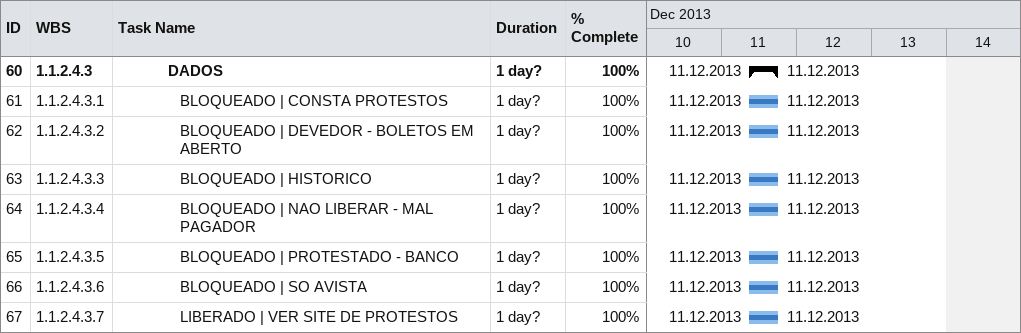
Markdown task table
| ID | WBS | Task | Duration | Start | Finish | % complete |
|---|---|---|---|---|---|---|
| 60 | 1.1.2.4.3 | **DADOS** | 1d? | 2013-12-11 | 2013-12-11 | 100 |
| 61 | 1.1.2.4.3.1 | BLOQUEADO \| CONSTA PROTESTOS | 1d? | 2013-12-11 | 2013-12-11 | 100 |
| 62 | 1.1.2.4.3.2 | BLOQUEADO \| DEVEDOR - BOLETOS EM ABERTO | 1d? | 2013-12-11 | 2013-12-11 | 100 |
| 63 | 1.1.2.4.3.3 | BLOQUEADO \| HISTORICO | 1d? | 2013-12-11 | 2013-12-11 | 100 |
| 64 | 1.1.2.4.3.4 | BLOQUEADO \| NAO LIBERAR - MAL PAGADOR | 1d? | 2013-12-11 | 2013-12-11 | 100 |
| 65 | 1.1.2.4.3.5 | BLOQUEADO \| PROTESTADO - BANCO | 1d? | 2013-12-11 | 2013-12-11 | 100 |
| 66 | 1.1.2.4.3.6 | BLOQUEADO \| SO AVISTA | 1d? | 2013-12-11 | 2013-12-11 | 100 |
| 67 | 1.1.2.4.3.7 | LIBERADO \| VER SITE DE PROTESTOS | 1d? | 2013-12-11 | 2013-12-11 | 100 |
